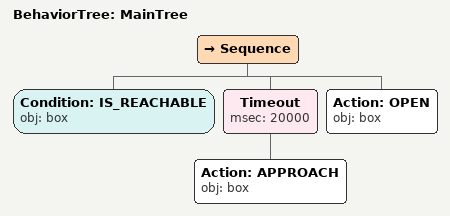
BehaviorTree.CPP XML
<root main_tree_to_execute="MainTree">
  <BehaviorTree ID="MainTree">
    <Sequence>
      <!-- Check box is reachable before NAVIGATE_TO -->
      <Condition ID="IS_REACHABLE" obj="box" />
      <!-- Timeout: NAVIGATE_TO box within 20s -->
      <Timeout msec="20000">
        <!-- Navigate to box -->
        <Action ID="APPROACH" obj="box" />
      </Timeout>
      <!-- Approach box -->
      <Action ID="OPEN" obj="box" />
    </Sequence>
  </BehaviorTree>
</root>
